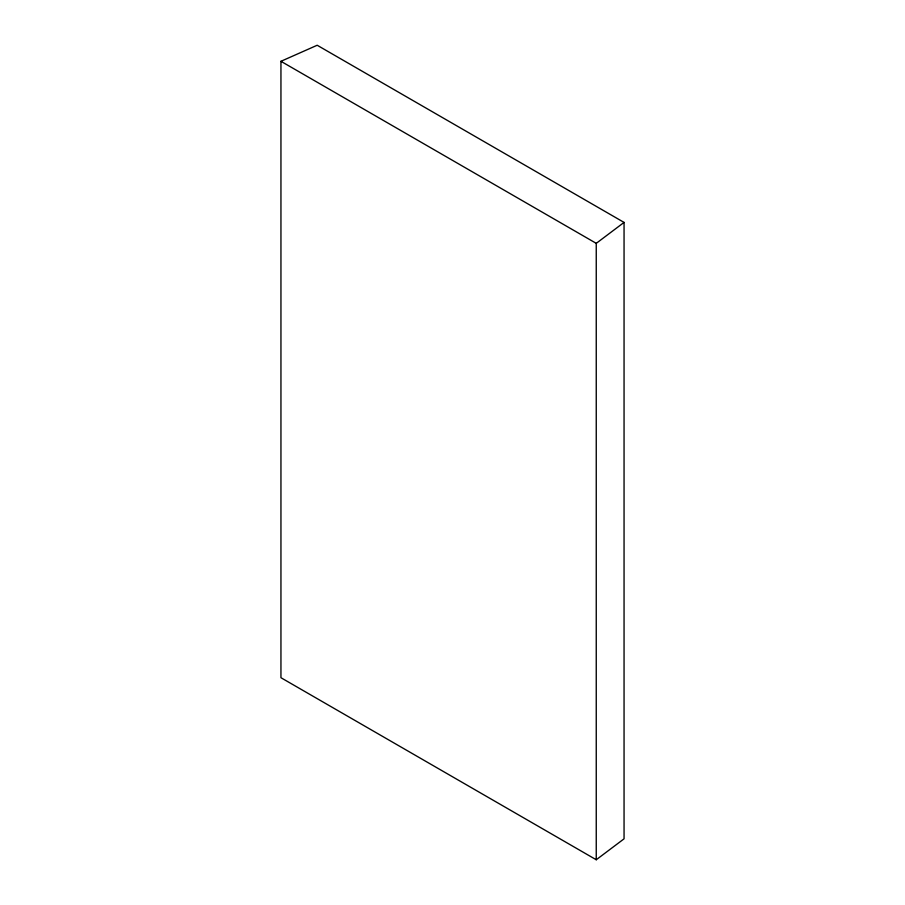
<?xml version="1.0" encoding="UTF-8"?>
<svg xmlns="http://www.w3.org/2000/svg" width="905" height="905" viewBox="0 0 905 905"><rect width="100%" height="100%" fill="white"/><g stroke="black" fill="none" stroke-linecap="round" stroke-linejoin="round"><path stroke-width="1.36" d="M624.054 222.415L624.054 838.822L596.248 859.75L280.946 677.709L280.946 61.302L317.191 45.25L624.054 222.415L596.248 243.343L596.248 859.75M280.946 61.302L596.248 243.343"/></g></svg>
